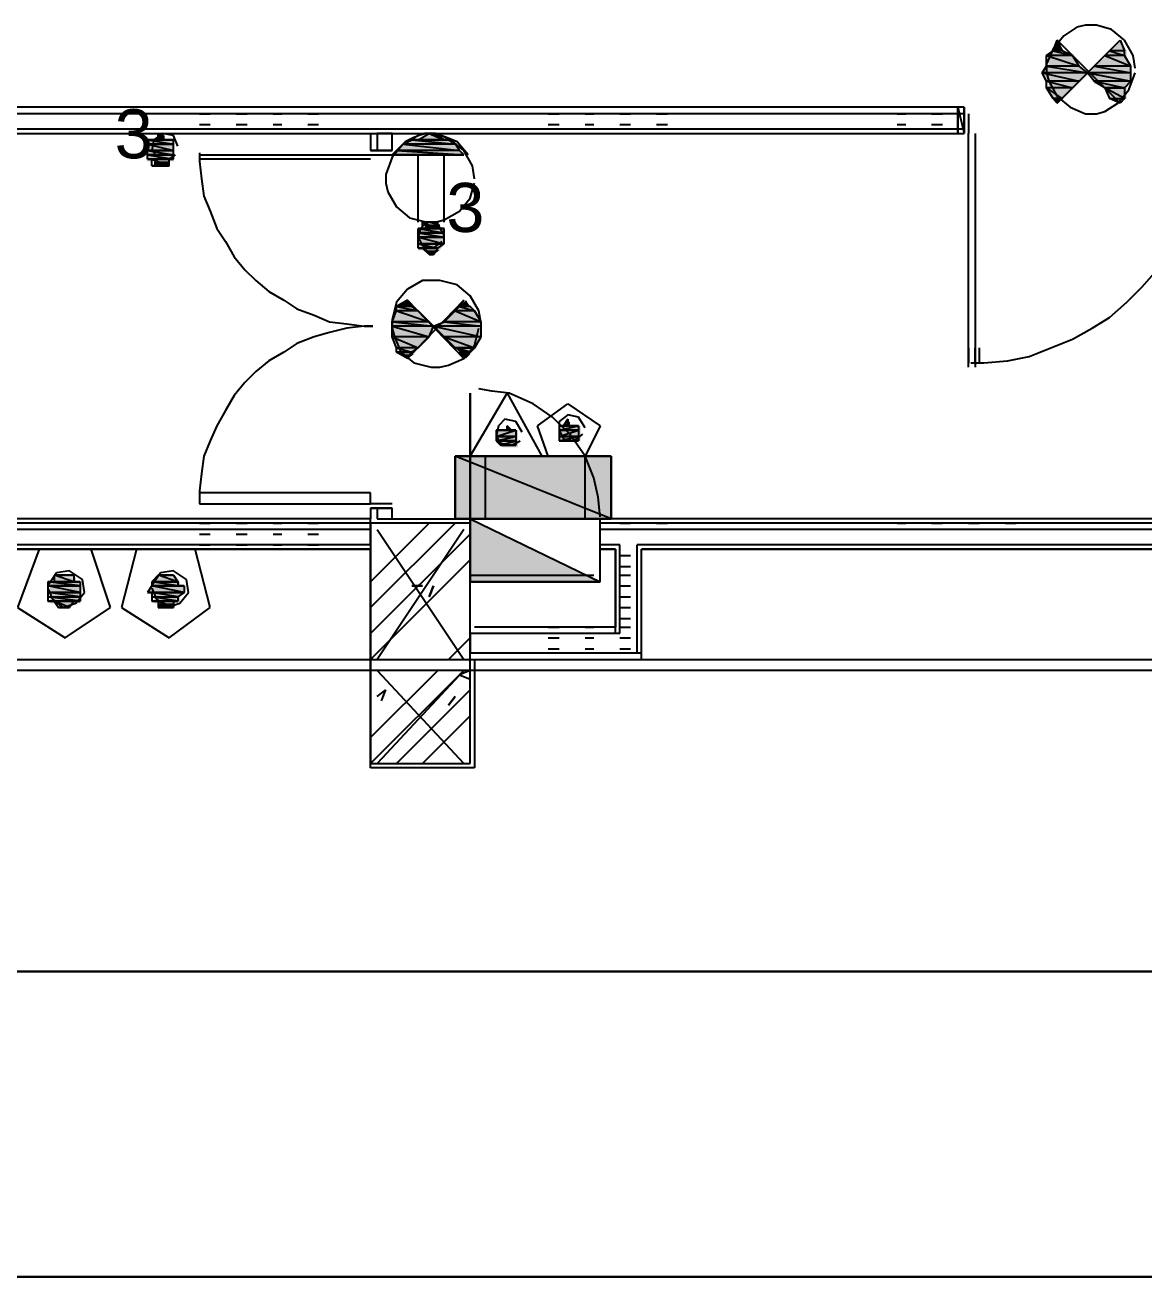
# Model space of a CAD drawing. Header units: millimetres. Extents: x 5 to 415, y 48 to 251.
# Drawn here: x 298.97 to 308.08, y 97.3 to 107.49 of the extents above; entities that cross this region are included whole.
import ezdxf

# ---------------------------------------------------------------- set-up
doc = ezdxf.new("R2010")
doc.units = ezdxf.units.MM
for name, color, linetype in [('H', 7, 'Continuous'), ('P', 7, 'Continuous'), ('T', 7, 'Continuous')]:
    doc.layers.add(name, color=color, linetype=linetype)

msp = doc.modelspace()

# ---------------------------------------------------------------- hatches: boundary and pattern name
at = {"layer": 'H', "linetype": 'Continuous'}
for points in [[(307.34, 107.28), (307.375, 107.368), (307.428, 107.28), (307.34, 107.28)], [(307.799, 107.28), (307.887, 107.368), (307.94, 107.28), (307.799, 107.28)], [(307.305, 107.227), (307.34, 107.28), (307.428, 107.28), (307.516, 107.227), (307.305, 107.227)], [(307.763, 107.227), (307.799, 107.28), (307.94, 107.28), (307.94, 107.227), (307.763, 107.227)], [(307.252, 107.103), (307.305, 107.156), (307.552, 107.156), (307.64, 107.103), (307.252, 107.103)], [(307.305, 107.156), (307.305, 107.227), (307.516, 107.227), (307.552, 107.156), (307.305, 107.156)], [(307.64, 107.103), (307.675, 107.156), (307.975, 107.156), (307.975, 107.103), (307.64, 107.103)], [(307.675, 107.156), (307.763, 107.227), (307.94, 107.227), (307.975, 107.156), (307.675, 107.156)], [(307.305, 107.015), (307.252, 107.103), (307.64, 107.103), (307.552, 107.015), (307.305, 107.015)], [(307.675, 107.015), (307.64, 107.103), (307.975, 107.103), (307.975, 107.015), (307.675, 107.015)], [(307.305, 106.98), (307.305, 107.015), (307.552, 107.015), (307.516, 106.98), (307.305, 106.98)], [(307.34, 106.892), (307.305, 106.98), (307.516, 106.98), (307.428, 106.892), (307.34, 106.892)], [(307.763, 106.98), (307.675, 107.015), (307.975, 107.015), (307.94, 106.98), (307.763, 106.98)], [(307.887, 106.856), (307.799, 106.892), (307.763, 106.98), (307.94, 106.892), (307.887, 106.856)], [(307.94, 106.892), (307.763, 106.98), (307.94, 106.98), (307.94, 106.892)], [(307.375, 106.856), (307.34, 106.892), (307.428, 106.892), (307.375, 106.856)], [(299.967, 106.504), (299.967, 106.557), (300.179, 106.557), (300.179, 106.504), (299.967, 106.504)], [(300.055, 106.557), (300.055, 106.592), (300.108, 106.592), (300.108, 106.557), (300.055, 106.557)], [(302.048, 106.504), (302.137, 106.557), (302.436, 106.557), (302.472, 106.504), (302.048, 106.504)], [(302.172, 106.557), (302.26, 106.592), (302.295, 106.592), (302.383, 106.557), (302.172, 106.557)], [(299.967, 106.468), (299.967, 106.504), (300.179, 106.504), (300.179, 106.468), (299.967, 106.468)], [(299.967, 106.433), (299.967, 106.468), (300.179, 106.468), (300.179, 106.433), (299.967, 106.433)], [(301.96, 106.433), (302.013, 106.468), (302.507, 106.468), (302.56, 106.433), (301.96, 106.433)], [(302.013, 106.468), (302.048, 106.504), (302.472, 106.504), (302.507, 106.468), (302.013, 106.468)], [(299.967, 106.38), (299.967, 106.433), (300.179, 106.433), (300.179, 106.38), (299.967, 106.38)], [(300.02, 106.345), (300.02, 106.38), (300.143, 106.38), (300.143, 106.345), (300.02, 106.345)], [(302.172, 105.798), (302.172, 105.833), (302.383, 105.833), (302.383, 105.798), (302.172, 105.798)], [(302.225, 105.833), (302.225, 105.869), (302.348, 105.869), (302.348, 105.833), (302.225, 105.833)], [(302.172, 105.745), (302.172, 105.798), (302.383, 105.798), (302.383, 105.745), (302.172, 105.745)], [(302.172, 105.71), (302.172, 105.745), (302.383, 105.745), (302.383, 105.71), (302.172, 105.71)], [(302.172, 105.657), (302.172, 105.71), (302.383, 105.71), (302.348, 105.657), (302.172, 105.657)], [(302.26, 105.622), (302.225, 105.657), (302.348, 105.657), (302.295, 105.622), (302.26, 105.622)], [(302.013, 105.198), (302.084, 105.251), (302.137, 105.198), (302.013, 105.198)], [(302.507, 105.198), (302.56, 105.251), (302.595, 105.198), (302.507, 105.198)], [(301.96, 105.075), (302.013, 105.163), (302.172, 105.163), (302.26, 105.075), (301.96, 105.075)], [(302.013, 105.163), (302.013, 105.198), (302.137, 105.198), (302.172, 105.163), (302.013, 105.163)], [(302.383, 105.075), (302.472, 105.163), (302.648, 105.163), (302.683, 105.075), (302.383, 105.075)], [(302.472, 105.163), (302.507, 105.198), (302.595, 105.198), (302.648, 105.163), (302.472, 105.163)], [(301.96, 105.04), (301.96, 105.075), (302.26, 105.075), (302.295, 105.04), (301.96, 105.04)], [(301.96, 104.951), (301.96, 105.04), (302.295, 105.04), (302.26, 104.951), (301.96, 104.951)], [(302.295, 105.04), (302.383, 105.075), (302.683, 105.075), (302.683, 105.04), (302.295, 105.04)], [(302.383, 104.951), (302.295, 105.04), (302.683, 105.04), (302.683, 104.951), (302.383, 104.951)], [(302.013, 104.863), (301.96, 104.951), (302.26, 104.951), (302.172, 104.863), (302.013, 104.863)], [(302.472, 104.863), (302.383, 104.951), (302.683, 104.951), (302.648, 104.863), (302.472, 104.863)], [(302.013, 104.81), (302.013, 104.863), (302.172, 104.863), (302.137, 104.81), (302.013, 104.81)], [(302.084, 104.775), (302.013, 104.81), (302.137, 104.81), (302.084, 104.775)], [(302.56, 104.775), (302.472, 104.863), (302.595, 104.81), (302.56, 104.775)], [(302.595, 104.81), (302.472, 104.863), (302.648, 104.863), (302.595, 104.81)], [(302.807, 104.14), (302.807, 104.193), (302.983, 104.193), (302.983, 104.14), (302.807, 104.14)], [(302.895, 104.193), (302.895, 104.228), (302.93, 104.193), (302.895, 104.193)], [(303.318, 104.193), (303.318, 104.228), (303.495, 104.228), (303.495, 104.193), (303.318, 104.193)], [(303.318, 104.14), (303.318, 104.193), (303.495, 104.193), (303.495, 104.14), (303.318, 104.14)], [(303.354, 104.228), (303.407, 104.263), (303.407, 104.228), (303.354, 104.228)], [(302.807, 104.105), (302.807, 104.14), (302.983, 104.14), (302.983, 104.105), (302.807, 104.105)], [(302.86, 104.052), (302.807, 104.105), (302.983, 104.105), (302.983, 104.052), (302.86, 104.052)], [(303.318, 104.105), (303.318, 104.14), (303.495, 104.14), (303.495, 104.105), (303.318, 104.105)], [(302.472, 103.47), (302.472, 103.981), (303.742, 103.981), (303.742, 103.47), (302.472, 103.47)], [(302.595, 102.958), (302.595, 103.47), (303.653, 102.958), (302.595, 102.958)], [(302.595, 102.958), (302.595, 103.47), (303.653, 102.958), (302.595, 102.958)], [(299.208, 102.958), (299.208, 102.993), (299.385, 102.993), (299.385, 102.958), (299.208, 102.958)], [(300.02, 102.958), (300.055, 102.993), (300.179, 102.993), (300.232, 102.958), (300.02, 102.958)], [(299.173, 102.923), (299.173, 102.958), (299.42, 102.958), (299.42, 102.923), (299.173, 102.923)], [(299.173, 102.87), (299.173, 102.923), (299.42, 102.923), (299.42, 102.87), (299.173, 102.87)], [(299.173, 102.835), (299.173, 102.87), (299.42, 102.87), (299.42, 102.835), (299.173, 102.835)], [(299.967, 102.87), (300.02, 102.923), (300.267, 102.923), (300.267, 102.87), (299.967, 102.87)], [(300.02, 102.923), (300.02, 102.958), (300.232, 102.958), (300.232, 102.923), (300.02, 102.923)], [(300.02, 102.835), (300.02, 102.87), (300.267, 102.87), (300.232, 102.835), (300.02, 102.835)], [(299.173, 102.782), (299.173, 102.835), (299.42, 102.835), (299.42, 102.782), (299.173, 102.782)], [(299.261, 102.747), (299.208, 102.782), (299.385, 102.782), (299.332, 102.747), (299.261, 102.747)], [(300.02, 102.782), (300.02, 102.835), (300.232, 102.835), (300.232, 102.782), (300.02, 102.782)], [(300.055, 102.747), (300.055, 102.782), (300.179, 102.782), (300.179, 102.747), (300.055, 102.747)]]:
    msp.add_hatch(color=256, dxfattribs=at).paths.add_polyline_path(points)

# ---------------------------------------------------------------- linework, layer by layer
at = {"layer": 'P'}
for points in [[(307.534, 107.474), (307.428, 107.403)], [(307.605, 107.491), (307.534, 107.474)], [(307.693, 107.491), (307.605, 107.491)], [(307.816, 107.456), (307.693, 107.491)], [(307.922, 107.368), (307.816, 107.456)], [(307.428, 107.403), (307.34, 107.297)], [(307.34, 107.28), (307.375, 107.368)], [(307.887, 106.856), (307.375, 107.368)], [(307.375, 106.856), (307.887, 107.368)], [(307.375, 107.368), (307.411, 107.28)], [(307.799, 107.28), (307.887, 107.368)], [(307.887, 107.368), (307.922, 107.28)], [(307.993, 107.244), (307.922, 107.368)], [(307.34, 107.297), (307.287, 107.174)], [(307.287, 107.244), (307.34, 107.28)], [(307.411, 107.28), (307.34, 107.28)], [(307.411, 107.28), (307.34, 107.28)], [(307.34, 107.28), (307.499, 107.244)], [(307.34, 107.28), (307.499, 107.244)], [(307.499, 107.244), (307.411, 107.28)], [(307.763, 107.244), (307.799, 107.28)], [(307.922, 107.28), (307.799, 107.28)], [(307.922, 107.28), (307.799, 107.28)], [(307.799, 107.28), (307.922, 107.244)], [(307.799, 107.28), (307.922, 107.244)], [(307.922, 107.244), (307.922, 107.28)], [(307.252, 107.103), (307.287, 107.156)], [(307.499, 107.244), (307.287, 107.244)], [(307.499, 107.244), (307.287, 107.244)], [(307.287, 107.244), (307.552, 107.156)], [(307.287, 107.244), (307.552, 107.156)], [(307.287, 107.156), (307.287, 107.244)], [(307.287, 107.174), (307.287, 107.103)], [(307.552, 107.156), (307.287, 107.156)], [(307.552, 107.156), (307.287, 107.156)], [(307.287, 107.156), (307.622, 107.103)], [(307.287, 107.156), (307.622, 107.103)], [(307.552, 107.156), (307.499, 107.244)], [(307.622, 107.103), (307.552, 107.156)], [(307.622, 107.103), (307.675, 107.156)], [(307.675, 107.156), (307.763, 107.244)], [(307.975, 107.156), (307.675, 107.156)], [(307.975, 107.156), (307.675, 107.156)], [(307.675, 107.156), (307.975, 107.103)], [(307.675, 107.156), (307.975, 107.103)], [(307.922, 107.244), (307.763, 107.244)], [(307.922, 107.244), (307.763, 107.244)], [(307.763, 107.244), (307.975, 107.156)], [(307.763, 107.244), (307.975, 107.156)], [(307.975, 107.156), (307.922, 107.244)], [(307.975, 107.103), (307.975, 107.156)], [(308.01, 107.139), (307.993, 107.244)], [(307.622, 107.103), (307.252, 107.103)], [(307.622, 107.103), (307.252, 107.103)], [(307.252, 107.103), (307.552, 107.033)], [(307.252, 107.103), (307.552, 107.033)], [(307.287, 107.033), (307.252, 107.103)], [(307.287, 107.103), (307.305, 107.033)], [(307.552, 107.033), (307.622, 107.103)], [(307.975, 107.103), (307.622, 107.103)], [(307.975, 107.103), (307.622, 107.103)], [(307.622, 107.103), (307.975, 107.033)], [(307.622, 107.103), (307.975, 107.033)], [(307.675, 107.033), (307.622, 107.103)], [(307.957, 106.962), (308.01, 107.103)], [(307.975, 107.033), (307.975, 107.103)], [(307.552, 107.033), (307.287, 107.033)], [(307.552, 107.033), (307.287, 107.033)], [(307.287, 107.033), (307.499, 106.98)], [(307.287, 107.033), (307.499, 106.98)], [(307.287, 106.98), (307.287, 107.033)], [(307.499, 106.98), (307.287, 106.98)], [(307.499, 106.98), (307.287, 106.98)], [(307.287, 106.98), (307.411, 106.892)], [(307.287, 106.98), (307.411, 106.892)], [(307.34, 106.892), (307.287, 106.98)], [(307.305, 107.033), (307.375, 106.909)], [(307.411, 106.892), (307.499, 106.98)], [(307.499, 106.98), (307.552, 107.033)], [(307.975, 107.033), (307.675, 107.033)], [(307.975, 107.033), (307.675, 107.033)], [(307.675, 107.033), (307.922, 106.98)], [(307.675, 107.033), (307.922, 106.98)], [(307.763, 106.98), (307.675, 107.033)], [(307.922, 106.98), (307.763, 106.98)], [(307.763, 106.98), (307.799, 106.892)], [(307.922, 106.892), (307.763, 106.98)], [(307.763, 106.98), (307.922, 106.98)], [(307.922, 106.892), (307.763, 106.98)], [(307.869, 106.856), (307.957, 106.962)], [(307.922, 106.98), (307.975, 107.033)], [(307.922, 106.98), (307.922, 106.892)], [(307.34, 106.892), (307.411, 106.892)], [(307.375, 106.856), (307.34, 106.892)], [(307.411, 106.892), (307.34, 106.892)], [(307.375, 106.909), (307.481, 106.821)], [(307.411, 106.892), (307.375, 106.856)], [(307.763, 106.786), (307.869, 106.856)], [(307.799, 106.892), (307.922, 106.892)], [(307.799, 106.892), (307.922, 106.892)], [(307.887, 106.856), (307.799, 106.892)], [(307.922, 106.892), (307.887, 106.856)], [(306.617, 106.768), (288.837, 106.768)], [(306.617, 106.821), (288.872, 106.821)], [(306.617, 106.821), (288.872, 106.821)], [(300.39, 106.768), (300.478, 106.768)], [(300.69, 106.768), (300.778, 106.768)], [(300.99, 106.768), (301.061, 106.768)], [(301.272, 106.768), (301.36, 106.768)], [(303.23, 106.768), (303.318, 106.768)], [(303.53, 106.768), (303.601, 106.768)], [(303.812, 106.768), (303.9, 106.768)], [(304.112, 106.768), (304.2, 106.768)], [(306.07, 106.768), (306.141, 106.768)], [(306.352, 106.768), (306.44, 106.768)], [(306.564, 106.609), (306.564, 106.821)], [(306.564, 106.821), (306.617, 106.609)], [(306.564, 106.821), (306.564, 106.609)], [(306.564, 106.609), (306.564, 106.821)], [(306.617, 106.821), (306.617, 106.609)], [(306.617, 106.609), (306.617, 106.821)], [(306.617, 106.609), (306.617, 106.821)], [(306.617, 106.821), (306.617, 106.609)], [(306.617, 106.609), (306.617, 106.768)], [(306.652, 106.768), (306.652, 106.609)], [(307.481, 106.821), (307.605, 106.768)], [(307.605, 106.768), (307.693, 106.768)], [(307.693, 106.768), (307.763, 106.786)], [(288.66, 106.645), (306.617, 106.645)], [(300.39, 106.68), (300.478, 106.68)], [(300.69, 106.68), (300.778, 106.68)], [(300.99, 106.68), (301.061, 106.68)], [(301.272, 106.68), (301.36, 106.68)], [(303.23, 106.68), (303.318, 106.68)], [(303.53, 106.68), (303.601, 106.68)], [(303.812, 106.68), (303.9, 106.68)], [(304.112, 106.68), (304.2, 106.68)], [(306.07, 106.68), (306.141, 106.68)], [(306.352, 106.68), (306.44, 106.68)], [(265.765, 106.609), (306.617, 106.609)], [(288.66, 106.609), (306.617, 106.609)], [(300.179, 106.557), (299.967, 106.557)], [(299.967, 106.557), (300.002, 106.557)], [(300.179, 106.557), (299.967, 106.557)], [(299.967, 106.557), (300.179, 106.521)], [(299.967, 106.557), (300.179, 106.521)], [(299.967, 106.521), (299.967, 106.557)], [(300.02, 106.557), (300.002, 106.468)], [(300.143, 106.557), (300.002, 106.557)], [(300.002, 106.557), (300.055, 106.557)], [(300.143, 106.557), (300.002, 106.557)], [(300.002, 106.557), (300.143, 106.557)], [(300.002, 106.557), (300.143, 106.557)], [(300.143, 106.557), (300.002, 106.557)], [(300.143, 106.557), (300.002, 106.557)], [(300.002, 106.557), (300.179, 106.557)], [(300.002, 106.557), (300.179, 106.557)], [(300.09, 106.609), (300.02, 106.557)], [(300.055, 106.609), (300.055, 106.557)], [(300.055, 106.557), (300.055, 106.609)], [(300.055, 106.557), (300.143, 106.557)], [(300.179, 106.592), (300.09, 106.609)], [(300.09, 106.609), (300.09, 106.557)], [(300.09, 106.557), (300.09, 106.609)], [(300.09, 106.557), (300.143, 106.557)], [(300.143, 106.557), (300.09, 106.557)], [(300.143, 106.557), (300.143, 106.557)], [(300.143, 106.557), (300.143, 106.557)], [(300.179, 106.557), (300.143, 106.557)], [(300.214, 106.504), (300.179, 106.592)], [(300.179, 106.521), (300.179, 106.557)], [(300.39, 106.609), (300.478, 106.609)], [(300.69, 106.609), (300.778, 106.609)], [(300.99, 106.609), (301.061, 106.609)], [(301.272, 106.609), (301.36, 106.609)], [(301.784, 106.609), (301.784, 106.468)], [(301.96, 106.609), (301.837, 106.609)], [(301.837, 106.609), (301.837, 106.468)], [(301.96, 106.468), (301.96, 106.609)], [(301.96, 106.468), (301.96, 106.609)], [(302.066, 106.539), (301.995, 106.468)], [(302.172, 106.592), (302.048, 106.521)], [(302.172, 106.592), (302.048, 106.521)], [(302.048, 106.521), (302.119, 106.557)], [(302.137, 106.574), (302.066, 106.539)], [(302.419, 106.557), (302.119, 106.557)], [(302.119, 106.557), (302.172, 106.557)], [(302.419, 106.557), (302.119, 106.557)], [(302.119, 106.557), (302.472, 106.521)], [(302.119, 106.557), (302.472, 106.521)], [(302.225, 106.609), (302.137, 106.574)], [(302.242, 106.609), (302.172, 106.592)], [(302.242, 106.609), (302.172, 106.592)], [(302.172, 106.557), (302.26, 106.609)], [(302.383, 106.557), (302.172, 106.557)], [(302.383, 106.557), (302.172, 106.557)], [(302.172, 106.557), (302.419, 106.557)], [(302.172, 106.557), (302.419, 106.557)], [(302.313, 106.609), (302.225, 106.609)], [(302.313, 106.609), (302.242, 106.609)], [(302.313, 106.609), (302.242, 106.609)], [(302.26, 106.609), (302.383, 106.557)], [(302.295, 106.609), (302.383, 106.557)], [(302.383, 106.557), (302.295, 106.609)], [(302.436, 106.557), (302.313, 106.609)], [(302.436, 106.557), (302.313, 106.609)], [(302.401, 106.574), (302.313, 106.609)], [(302.419, 106.557), (302.383, 106.557)], [(302.489, 106.539), (302.401, 106.574)], [(302.472, 106.521), (302.419, 106.557)], [(302.542, 106.468), (302.436, 106.557)], [(302.542, 106.468), (302.436, 106.557)], [(302.578, 106.433), (302.489, 106.539)], [(303.23, 106.609), (303.318, 106.609)], [(303.53, 106.609), (303.601, 106.609)], [(303.812, 106.609), (303.9, 106.609)], [(304.112, 106.609), (304.2, 106.609)], [(306.07, 106.609), (306.141, 106.609)], [(306.352, 106.609), (306.44, 106.609)], [(306.652, 104.704), (306.652, 106.609)], [(306.652, 104.704), (306.652, 106.609)], [(306.705, 106.609), (306.705, 104.704)], [(306.705, 106.609), (306.705, 104.704)], [(300.179, 106.521), (299.967, 106.521)], [(300.179, 106.521), (299.967, 106.521)], [(299.967, 106.521), (300.179, 106.521)], [(299.967, 106.521), (300.179, 106.521)], [(300.179, 106.521), (299.967, 106.521)], [(300.179, 106.521), (299.967, 106.521)], [(299.967, 106.521), (300.179, 106.468)], [(299.967, 106.521), (300.179, 106.468)], [(299.967, 106.468), (299.967, 106.521)], [(300.179, 106.468), (299.967, 106.468)], [(300.179, 106.468), (299.967, 106.468)], [(299.967, 106.468), (300.179, 106.468)], [(299.967, 106.468), (300.179, 106.468)], [(300.179, 106.468), (299.967, 106.468)], [(300.179, 106.468), (299.967, 106.468)], [(299.967, 106.468), (300.179, 106.433)], [(299.967, 106.468), (300.179, 106.433)], [(299.967, 106.433), (299.967, 106.468)], [(300.002, 106.468), (300.055, 106.415)], [(300.179, 106.521), (300.179, 106.521)], [(300.179, 106.521), (300.179, 106.521)], [(300.179, 106.468), (300.179, 106.521)], [(300.179, 106.468), (300.179, 106.468)], [(300.179, 106.468), (300.179, 106.468)], [(300.179, 106.433), (300.179, 106.468)], [(300.39, 106.451), (300.39, 106.38)], [(301.96, 106.468), (301.784, 106.468)], [(301.784, 106.468), (301.96, 106.468)], [(301.907, 106.468), (301.837, 106.468)], [(301.837, 106.468), (301.907, 106.468)], [(301.907, 106.468), (301.837, 106.468)], [(301.907, 106.468), (301.837, 106.468)], [(301.907, 106.468), (301.837, 106.468)], [(302.048, 106.521), (301.96, 106.415)], [(302.048, 106.521), (301.96, 106.415)], [(301.96, 106.433), (301.995, 106.468)], [(301.995, 106.468), (302.048, 106.521)], [(302.507, 106.468), (301.995, 106.468)], [(302.507, 106.468), (301.995, 106.468)], [(301.995, 106.468), (302.542, 106.433)], [(301.995, 106.468), (302.542, 106.433)], [(302.472, 106.521), (302.048, 106.521)], [(302.472, 106.521), (302.048, 106.521)], [(302.048, 106.521), (302.507, 106.468)], [(302.048, 106.521), (302.507, 106.468)], [(302.507, 106.468), (302.472, 106.521)], [(302.542, 106.433), (302.507, 106.468)], [(302.613, 106.345), (302.542, 106.468)], [(302.613, 106.345), (302.542, 106.468)], [(300.179, 106.433), (299.967, 106.433)], [(300.179, 106.433), (299.967, 106.433)], [(299.967, 106.433), (300.179, 106.433)], [(299.967, 106.433), (300.179, 106.433)], [(300.179, 106.433), (299.967, 106.433)], [(300.179, 106.433), (299.967, 106.433)], [(299.967, 106.433), (300.179, 106.398)], [(299.967, 106.433), (300.179, 106.398)], [(299.967, 106.398), (299.967, 106.433)], [(300.179, 106.398), (299.967, 106.398)], [(300.179, 106.398), (299.967, 106.398)], [(299.967, 106.398), (300.179, 106.398)], [(299.967, 106.398), (300.179, 106.398)], [(300.179, 106.398), (299.967, 106.398)], [(300.179, 106.398), (299.967, 106.398)], [(299.967, 106.398), (300.143, 106.398)], [(299.967, 106.398), (300.143, 106.398)], [(300.002, 106.398), (299.967, 106.398)], [(300.143, 106.398), (300.002, 106.398)], [(300.143, 106.398), (300.002, 106.398)], [(300.002, 106.398), (300.143, 106.345)], [(300.002, 106.398), (300.143, 106.345)], [(300.002, 106.345), (300.002, 106.398)], [(300.143, 106.345), (300.002, 106.345)], [(300.143, 106.345), (300.002, 106.345)], [(300.002, 106.345), (300.09, 106.345)], [(300.002, 106.345), (300.09, 106.345)], [(300.055, 106.345), (300.002, 106.345)], [(300.055, 106.415), (300.143, 106.398)], [(300.09, 106.345), (300.055, 106.345)], [(300.055, 106.345), (300.09, 106.345)], [(300.09, 106.345), (300.055, 106.345)], [(300.09, 106.345), (300.143, 106.345)], [(300.09, 106.345), (300.09, 106.345)], [(300.09, 106.345), (300.09, 106.345)], [(300.143, 106.398), (300.196, 106.433)], [(300.143, 106.398), (300.179, 106.398)], [(300.143, 106.345), (300.143, 106.398)], [(300.179, 106.433), (300.179, 106.433)], [(300.179, 106.433), (300.179, 106.433)], [(300.179, 106.398), (300.179, 106.433)], [(300.179, 106.398), (300.179, 106.398)], [(300.179, 106.398), (300.179, 106.398)], [(300.39, 106.433), (301.784, 106.433)], [(301.784, 106.398), (300.39, 106.398)], [(300.39, 106.38), (300.408, 106.239)], [(301.784, 106.433), (301.96, 106.433)], [(301.96, 106.415), (301.907, 106.274)], [(301.96, 106.415), (301.907, 106.274)], [(302.542, 106.433), (301.96, 106.433)], [(301.96, 106.433), (302.542, 106.433)], [(302.172, 105.886), (302.172, 106.433)], [(302.383, 105.886), (302.383, 106.433)], [(302.63, 106.239), (302.613, 106.345)], [(302.63, 106.239), (302.613, 106.345)], [(300.408, 106.239), (300.426, 106.098)], [(301.907, 106.274), (301.907, 106.204)], [(301.907, 106.274), (301.907, 106.204)], [(301.907, 106.204), (301.925, 106.133)], [(301.907, 106.204), (301.925, 106.133)], [(301.925, 106.133), (301.995, 106.01)], [(301.925, 106.133), (301.995, 106.01)], [(302.595, 106.08), (302.63, 106.204)], [(302.595, 106.08), (302.63, 106.204)], [(300.426, 106.098), (300.478, 105.974)], [(302.507, 105.974), (302.595, 106.08)], [(302.507, 105.974), (302.595, 106.08)], [(300.478, 105.974), (300.531, 105.833)], [(301.995, 106.01), (302.101, 105.922)], [(301.995, 106.01), (302.101, 105.922)], [(302.383, 105.904), (302.507, 105.974)], [(302.383, 105.904), (302.507, 105.974)], [(300.531, 105.833), (300.602, 105.728)], [(302.101, 105.922), (302.242, 105.886)], [(302.101, 105.922), (302.242, 105.886)], [(302.189, 105.833), (302.172, 105.763)], [(302.207, 105.833), (302.172, 105.833)], [(302.172, 105.833), (302.331, 105.833)], [(302.383, 105.833), (302.172, 105.833)], [(302.172, 105.833), (302.383, 105.833)], [(302.383, 105.833), (302.172, 105.833)], [(302.172, 105.833), (302.331, 105.833)], [(302.383, 105.833), (302.172, 105.833)], [(302.172, 105.833), (302.383, 105.798)], [(302.172, 105.833), (302.383, 105.798)], [(302.172, 105.798), (302.172, 105.833)], [(302.242, 105.886), (302.189, 105.833)], [(302.331, 105.886), (302.207, 105.886)], [(302.207, 105.886), (302.26, 105.886)], [(302.331, 105.886), (302.207, 105.886)], [(302.207, 105.886), (302.331, 105.833)], [(302.207, 105.886), (302.331, 105.833)], [(302.207, 105.833), (302.207, 105.886)], [(302.331, 105.833), (302.207, 105.833)], [(302.331, 105.833), (302.207, 105.833)], [(302.207, 105.833), (302.331, 105.833)], [(302.331, 105.833), (302.207, 105.833)], [(302.242, 105.886), (302.313, 105.886)], [(302.242, 105.886), (302.313, 105.886)], [(302.331, 105.869), (302.242, 105.886)], [(302.26, 105.886), (302.295, 105.886)], [(302.295, 105.886), (302.26, 105.886)], [(302.295, 105.886), (302.26, 105.886)], [(302.26, 105.886), (302.295, 105.886)], [(302.26, 105.886), (302.331, 105.886)], [(302.295, 105.886), (302.331, 105.886)], [(302.331, 105.886), (302.295, 105.886)], [(302.313, 105.886), (302.383, 105.904)], [(302.313, 105.886), (302.383, 105.904)], [(302.331, 105.833), (302.331, 105.886)], [(302.383, 105.78), (302.331, 105.869)], [(302.331, 105.833), (302.331, 105.833)], [(302.331, 105.833), (302.383, 105.833)], [(302.383, 105.798), (302.383, 105.833)], [(300.602, 105.728), (300.673, 105.604)], [(302.383, 105.798), (302.172, 105.798)], [(302.383, 105.798), (302.172, 105.798)], [(302.172, 105.798), (302.383, 105.798)], [(302.172, 105.798), (302.383, 105.798)], [(302.383, 105.798), (302.172, 105.798)], [(302.383, 105.798), (302.172, 105.798)], [(302.172, 105.798), (302.383, 105.763)], [(302.172, 105.798), (302.383, 105.763)], [(302.172, 105.763), (302.172, 105.798)], [(302.172, 105.763), (302.207, 105.692)], [(302.383, 105.763), (302.172, 105.763)], [(302.383, 105.763), (302.172, 105.763)], [(302.172, 105.763), (302.383, 105.763)], [(302.172, 105.763), (302.383, 105.763)], [(302.383, 105.763), (302.172, 105.763)], [(302.383, 105.763), (302.172, 105.763)], [(302.172, 105.763), (302.383, 105.71)], [(302.172, 105.763), (302.383, 105.71)], [(302.172, 105.71), (302.172, 105.763)], [(302.295, 105.675), (302.366, 105.728)], [(302.383, 105.798), (302.383, 105.798)], [(302.383, 105.798), (302.383, 105.798)], [(302.383, 105.763), (302.383, 105.798)], [(302.383, 105.763), (302.383, 105.763)], [(302.383, 105.763), (302.383, 105.763)], [(302.383, 105.71), (302.383, 105.763)], [(302.383, 105.71), (302.172, 105.71)], [(302.383, 105.71), (302.172, 105.71)], [(302.172, 105.71), (302.383, 105.71)], [(302.172, 105.71), (302.383, 105.71)], [(302.383, 105.71), (302.172, 105.71)], [(302.383, 105.71), (302.172, 105.71)], [(302.172, 105.71), (302.331, 105.675)], [(302.172, 105.71), (302.331, 105.675)], [(302.172, 105.675), (302.172, 105.71)], [(302.331, 105.675), (302.172, 105.675)], [(302.331, 105.675), (302.172, 105.675)], [(302.172, 105.675), (302.207, 105.675)], [(302.172, 105.675), (302.331, 105.675)], [(302.331, 105.675), (302.172, 105.675)], [(302.207, 105.692), (302.295, 105.675)], [(302.207, 105.675), (302.331, 105.675)], [(302.331, 105.675), (302.207, 105.675)], [(302.207, 105.675), (302.331, 105.675)], [(302.331, 105.675), (302.207, 105.675)], [(302.207, 105.675), (302.331, 105.675)], [(302.331, 105.675), (302.207, 105.675)], [(302.207, 105.675), (302.295, 105.622)], [(302.207, 105.675), (302.295, 105.622)], [(302.26, 105.622), (302.207, 105.675)], [(302.295, 105.622), (302.26, 105.622)], [(302.26, 105.622), (302.295, 105.622)], [(302.295, 105.622), (302.26, 105.622)], [(302.295, 105.622), (302.331, 105.675)], [(302.295, 105.622), (302.295, 105.622)], [(302.295, 105.622), (302.295, 105.622)], [(302.331, 105.675), (302.383, 105.71)], [(302.331, 105.675), (302.331, 105.675)], [(302.331, 105.675), (302.331, 105.675)], [(302.383, 105.71), (302.383, 105.71)], [(302.383, 105.71), (302.383, 105.71)], [(300.673, 105.604), (300.761, 105.498)], [(300.761, 105.498), (300.849, 105.41)], [(308.063, 105.357), (308.187, 105.498)], [(300.849, 105.41), (300.955, 105.322)], [(300.955, 105.322), (301.078, 105.251)], [(302.084, 105.339), (301.995, 105.234)], [(302.207, 105.41), (302.084, 105.339)], [(302.278, 105.41), (302.207, 105.41)], [(302.348, 105.41), (302.278, 105.41)], [(302.489, 105.375), (302.348, 105.41)], [(302.595, 105.287), (302.489, 105.375)], [(307.94, 105.234), (308.063, 105.357)], [(301.078, 105.251), (301.184, 105.181)], [(301.995, 105.234), (301.96, 105.093)], [(302.084, 105.251), (301.995, 105.198)], [(301.995, 105.198), (302.084, 105.251)], [(302.542, 104.775), (302.084, 105.251)], [(302.084, 104.775), (302.542, 105.251)], [(302.542, 105.251), (302.507, 105.198)], [(302.507, 105.198), (302.542, 105.251)], [(302.666, 105.163), (302.595, 105.287)], [(307.799, 105.11), (307.94, 105.234)], [(301.184, 105.181), (301.325, 105.128)], [(301.325, 105.128), (301.449, 105.075)], [(301.96, 105.075), (301.995, 105.163)], [(302.119, 105.198), (301.995, 105.198)], [(301.995, 105.198), (302.172, 105.163)], [(301.995, 105.198), (302.172, 105.163)], [(301.995, 105.163), (301.995, 105.198)], [(302.172, 105.163), (301.995, 105.163)], [(302.172, 105.163), (301.995, 105.163)], [(301.995, 105.163), (302.26, 105.075)], [(301.995, 105.163), (302.26, 105.075)], [(302.172, 105.163), (302.119, 105.198)], [(302.26, 105.075), (302.172, 105.163)], [(302.383, 105.075), (302.472, 105.163)], [(302.472, 105.163), (302.507, 105.198)], [(302.63, 105.163), (302.472, 105.163)], [(302.63, 105.163), (302.472, 105.163)], [(302.472, 105.163), (302.683, 105.075)], [(302.472, 105.163), (302.683, 105.075)], [(302.595, 105.198), (302.507, 105.198)], [(302.507, 105.198), (302.63, 105.163)], [(302.507, 105.198), (302.63, 105.163)], [(302.63, 105.163), (302.595, 105.198)], [(302.683, 105.075), (302.63, 105.163)], [(302.683, 105.057), (302.666, 105.163)], [(301.449, 105.075), (301.59, 105.057)], [(301.59, 105.022), (301.449, 104.987)], [(301.59, 105.057), (301.731, 105.04)], [(301.731, 105.04), (301.59, 105.022)], [(301.731, 105.04), (301.801, 105.04)], [(301.801, 105.04), (301.731, 105.04)], [(301.96, 105.093), (301.96, 105.022)], [(302.26, 105.075), (301.96, 105.075)], [(302.26, 105.075), (301.96, 105.075)], [(301.96, 105.075), (302.295, 105.04)], [(301.96, 105.075), (302.295, 105.04)], [(301.96, 105.04), (301.96, 105.075)], [(302.295, 105.04), (301.96, 105.04)], [(302.295, 105.04), (301.96, 105.04)], [(301.96, 105.04), (302.26, 104.951)], [(301.96, 105.04), (302.26, 104.951)], [(301.96, 104.951), (301.96, 105.04)], [(301.96, 105.022), (301.978, 104.951)], [(302.295, 105.04), (302.26, 105.075)], [(302.26, 104.951), (302.295, 105.04)], [(302.295, 105.04), (302.383, 105.075)], [(302.683, 105.04), (302.295, 105.04)], [(302.683, 105.04), (302.295, 105.04)], [(302.295, 105.04), (302.683, 104.951)], [(302.295, 105.04), (302.683, 104.951)], [(302.383, 104.951), (302.295, 105.04)], [(302.683, 105.075), (302.383, 105.075)], [(302.683, 105.075), (302.383, 105.075)], [(302.383, 105.075), (302.683, 105.04)], [(302.383, 105.075), (302.683, 105.04)], [(302.63, 104.881), (302.666, 105.022)], [(302.683, 105.04), (302.683, 105.075)], [(302.683, 104.951), (302.683, 105.04)], [(307.499, 104.934), (307.658, 105.022)], [(307.658, 105.022), (307.799, 105.11)], [(301.325, 104.951), (301.184, 104.898)], [(301.449, 104.987), (301.325, 104.951)], [(302.26, 104.951), (301.96, 104.951)], [(302.26, 104.951), (301.96, 104.951)], [(301.96, 104.951), (302.172, 104.863)], [(301.96, 104.951), (302.172, 104.863)], [(301.995, 104.863), (301.96, 104.951)], [(301.978, 104.951), (302.031, 104.828)], [(302.172, 104.863), (302.26, 104.951)], [(302.683, 104.951), (302.383, 104.951)], [(302.683, 104.951), (302.383, 104.951)], [(302.383, 104.951), (302.63, 104.863)], [(302.383, 104.951), (302.63, 104.863)], [(302.472, 104.863), (302.383, 104.951)], [(302.63, 104.863), (302.683, 104.951)], [(307.322, 104.863), (307.499, 104.934)], [(301.078, 104.828), (300.955, 104.757)], [(301.184, 104.898), (301.078, 104.828)], [(302.172, 104.863), (301.995, 104.863)], [(302.172, 104.863), (301.995, 104.863)], [(301.995, 104.863), (302.119, 104.828)], [(301.995, 104.863), (302.119, 104.828)], [(301.995, 104.828), (301.995, 104.863)], [(301.995, 104.828), (302.119, 104.828)], [(302.084, 104.775), (301.995, 104.828)], [(302.119, 104.828), (301.995, 104.828)], [(302.031, 104.828), (302.137, 104.74)], [(302.119, 104.828), (302.084, 104.775)], [(302.119, 104.828), (302.172, 104.863)], [(302.63, 104.863), (302.472, 104.863)], [(302.472, 104.863), (302.595, 104.828)], [(302.595, 104.828), (302.472, 104.863)], [(302.472, 104.863), (302.63, 104.863)], [(302.595, 104.828), (302.472, 104.863)], [(302.507, 104.828), (302.595, 104.828)], [(302.542, 104.775), (302.507, 104.828)], [(302.542, 104.775), (302.63, 104.881)], [(302.595, 104.828), (302.542, 104.775)], [(302.63, 104.863), (302.595, 104.828)], [(306.652, 104.863), (306.652, 104.74)], [(306.652, 104.74), (306.652, 104.863)], [(306.705, 104.74), (306.705, 104.863)], [(306.74, 104.863), (306.74, 104.74)], [(307.146, 104.793), (307.322, 104.863)], [(300.955, 104.757), (300.849, 104.669)], [(302.137, 104.74), (302.278, 104.704)], [(302.278, 104.704), (302.348, 104.704)], [(302.348, 104.704), (302.419, 104.722)], [(302.419, 104.722), (302.542, 104.775)], [(306.67, 104.74), (306.776, 104.74)], [(306.776, 104.74), (306.97, 104.757)], [(306.97, 104.757), (307.146, 104.793)], [(300.849, 104.669), (300.761, 104.581)], [(300.761, 104.581), (300.673, 104.475)], [(302.772, 104.51), (302.666, 104.528)], [(302.772, 104.51), (302.666, 104.528)], [(302.913, 104.493), (302.772, 104.51)], [(302.913, 104.493), (302.772, 104.51)], [(300.673, 104.475), (300.602, 104.352)], [(302.595, 104.493), (302.595, 103.47)], [(302.595, 103.981), (302.895, 104.493)], [(302.595, 103.47), (302.595, 104.493)], [(302.895, 104.493), (303.177, 103.981)], [(303.107, 104.405), (302.913, 104.493)], [(303.107, 104.405), (302.913, 104.493)], [(303.265, 104.299), (303.107, 104.405)], [(303.265, 104.299), (303.107, 104.405)], [(303.142, 104.228), (303.389, 104.405)], [(303.389, 104.405), (303.653, 104.228)], [(300.602, 104.352), (300.531, 104.228)], [(303.407, 104.158), (303.265, 104.299)], [(303.407, 104.158), (303.265, 104.299)], [(303.389, 104.316), (303.318, 104.263)], [(303.477, 104.299), (303.389, 104.316)], [(303.53, 104.211), (303.477, 104.299)], [(300.531, 104.228), (300.478, 104.105)], [(302.824, 104.228), (302.807, 104.14)], [(302.807, 104.14), (302.966, 104.193)], [(302.807, 104.14), (302.966, 104.193)], [(302.966, 104.193), (302.807, 104.193)], [(302.807, 104.193), (302.807, 104.14)], [(302.966, 104.193), (302.807, 104.193)], [(302.807, 104.193), (302.842, 104.193)], [(302.807, 104.193), (302.966, 104.193)], [(302.966, 104.193), (302.807, 104.193)], [(302.877, 104.281), (302.824, 104.228)], [(302.842, 104.193), (302.966, 104.193)], [(302.895, 104.193), (302.842, 104.193)], [(302.842, 104.193), (302.895, 104.193)], [(302.93, 104.193), (302.842, 104.193)], [(302.842, 104.193), (302.93, 104.193)], [(302.842, 104.193), (302.93, 104.193)], [(302.93, 104.193), (302.842, 104.193)], [(302.93, 104.193), (302.842, 104.193)], [(302.842, 104.193), (302.93, 104.193)], [(302.93, 104.193), (302.842, 104.193)], [(302.842, 104.193), (302.966, 104.193)], [(302.842, 104.193), (302.93, 104.193)], [(302.93, 104.193), (302.842, 104.193)], [(302.966, 104.263), (302.877, 104.281)], [(302.895, 104.228), (302.895, 104.193)], [(302.895, 104.193), (302.895, 104.228)], [(302.895, 104.228), (302.93, 104.193)], [(302.93, 104.193), (302.895, 104.228)], [(302.93, 104.193), (302.93, 104.193)], [(302.93, 104.193), (302.93, 104.193)], [(302.966, 104.193), (302.93, 104.193)], [(302.93, 104.193), (302.93, 104.193)], [(303.018, 104.175), (302.966, 104.263)], [(302.966, 104.193), (302.966, 104.14)], [(302.966, 104.193), (302.966, 104.193)], [(303.23, 103.981), (303.142, 104.228)], [(303.318, 104.263), (303.318, 104.193)], [(303.318, 104.193), (303.477, 104.228)], [(303.318, 104.193), (303.477, 104.228)], [(303.477, 104.228), (303.318, 104.228)], [(303.318, 104.228), (303.318, 104.193)], [(303.442, 104.228), (303.318, 104.228)], [(303.318, 104.228), (303.442, 104.228)], [(303.442, 104.228), (303.318, 104.228)], [(303.318, 104.228), (303.477, 104.228)], [(303.442, 104.228), (303.318, 104.228)], [(303.318, 104.228), (303.442, 104.228)], [(303.318, 104.228), (303.442, 104.228)], [(303.354, 104.228), (303.318, 104.228)], [(303.318, 104.193), (303.354, 104.122)], [(303.318, 104.14), (303.477, 104.193)], [(303.318, 104.14), (303.477, 104.193)], [(303.477, 104.193), (303.318, 104.193)], [(303.318, 104.193), (303.318, 104.14)], [(303.477, 104.193), (303.318, 104.193)], [(303.318, 104.193), (303.477, 104.193)], [(303.318, 104.193), (303.477, 104.193)], [(303.477, 104.193), (303.318, 104.193)], [(303.477, 104.193), (303.318, 104.193)], [(303.318, 104.193), (303.477, 104.193)], [(303.477, 104.193), (303.318, 104.193)], [(303.318, 104.193), (303.477, 104.193)], [(303.477, 104.193), (303.318, 104.193)], [(303.389, 104.281), (303.354, 104.228)], [(303.354, 104.228), (303.389, 104.281)], [(303.442, 104.228), (303.354, 104.228)], [(303.442, 104.228), (303.354, 104.228)], [(303.354, 104.228), (303.442, 104.228)], [(303.354, 104.228), (303.442, 104.228)], [(303.442, 104.228), (303.354, 104.228)], [(303.389, 104.228), (303.354, 104.228)], [(303.354, 104.228), (303.389, 104.228)], [(303.389, 104.281), (303.389, 104.228)], [(303.389, 104.228), (303.389, 104.281)], [(303.389, 104.228), (303.442, 104.228)], [(303.442, 104.228), (303.389, 104.228)], [(303.477, 104.228), (303.442, 104.228)], [(303.442, 104.228), (303.442, 104.228)], [(303.442, 104.228), (303.442, 104.228)], [(303.442, 104.228), (303.442, 104.228)], [(303.477, 104.228), (303.477, 104.193)], [(303.477, 104.193), (303.477, 104.14)], [(303.477, 104.193), (303.477, 104.193)], [(303.477, 104.193), (303.477, 104.193)], [(303.477, 104.193), (303.477, 104.193)], [(303.653, 104.228), (303.53, 103.981)], [(300.478, 104.105), (300.426, 103.981)], [(302.807, 104.14), (302.842, 104.087)], [(302.807, 104.105), (302.966, 104.14)], [(302.807, 104.105), (302.966, 104.14)], [(302.966, 104.14), (302.807, 104.14)], [(302.807, 104.14), (302.807, 104.105)], [(302.966, 104.14), (302.807, 104.14)], [(302.807, 104.14), (302.966, 104.14)], [(302.807, 104.14), (302.966, 104.14)], [(302.966, 104.14), (302.807, 104.14)], [(302.966, 104.14), (302.807, 104.14)], [(302.807, 104.14), (302.966, 104.14)], [(302.966, 104.14), (302.807, 104.14)], [(302.807, 104.14), (302.966, 104.14)], [(302.966, 104.14), (302.807, 104.14)], [(302.966, 104.105), (302.807, 104.105)], [(302.807, 104.105), (302.842, 104.069)], [(302.966, 104.105), (302.807, 104.105)], [(302.807, 104.105), (302.966, 104.105)], [(302.807, 104.105), (302.966, 104.105)], [(302.966, 104.105), (302.807, 104.105)], [(302.966, 104.105), (302.807, 104.105)], [(302.807, 104.105), (302.966, 104.105)], [(302.966, 104.105), (302.807, 104.105)], [(302.807, 104.105), (302.966, 104.105)], [(302.966, 104.105), (302.807, 104.105)], [(302.842, 104.069), (302.966, 104.105)], [(302.842, 104.069), (302.966, 104.105)], [(302.93, 104.069), (303.001, 104.105)], [(302.966, 104.14), (302.966, 104.105)], [(302.966, 104.14), (302.966, 104.14)], [(302.966, 104.14), (302.966, 104.14)], [(302.966, 104.14), (302.966, 104.14)], [(302.966, 104.105), (302.966, 104.069)], [(302.966, 104.105), (302.966, 104.105)], [(302.966, 104.105), (302.966, 104.105)], [(302.966, 104.105), (302.966, 104.105)], [(303.318, 104.105), (303.477, 104.14)], [(303.318, 104.105), (303.477, 104.14)], [(303.477, 104.14), (303.318, 104.14)], [(303.318, 104.14), (303.318, 104.105)], [(303.477, 104.14), (303.318, 104.14)], [(303.318, 104.14), (303.477, 104.14)], [(303.318, 104.14), (303.477, 104.14)], [(303.477, 104.14), (303.318, 104.14)], [(303.477, 104.14), (303.318, 104.14)], [(303.318, 104.105), (303.442, 104.105)], [(303.354, 104.105), (303.318, 104.105)], [(303.477, 104.105), (303.318, 104.105)], [(303.318, 104.105), (303.477, 104.105)], [(303.477, 104.105), (303.318, 104.105)], [(303.318, 104.105), (303.442, 104.105)], [(303.477, 104.105), (303.318, 104.105)], [(303.354, 104.122), (303.442, 104.105)], [(303.389, 104.105), (303.354, 104.105)], [(303.354, 104.105), (303.389, 104.105)], [(303.442, 104.105), (303.354, 104.105)], [(303.442, 104.105), (303.354, 104.105)], [(303.354, 104.105), (303.442, 104.105)], [(303.354, 104.105), (303.442, 104.105)], [(303.442, 104.105), (303.354, 104.105)], [(303.442, 104.105), (303.354, 104.105)], [(303.354, 104.105), (303.442, 104.105)], [(303.442, 104.105), (303.354, 104.105)], [(303.354, 104.105), (303.389, 104.105)], [(303.354, 104.105), (303.442, 104.105)], [(303.442, 104.105), (303.354, 104.105)], [(303.389, 104.105), (303.389, 104.105)], [(303.389, 104.105), (303.389, 104.105)], [(303.389, 104.105), (303.442, 104.105)], [(303.53, 103.981), (303.407, 104.158)], [(303.53, 103.981), (303.407, 104.158)], [(303.442, 104.105), (303.512, 104.158)], [(303.442, 104.105), (303.442, 104.105)], [(303.442, 104.105), (303.442, 104.105)], [(303.442, 104.105), (303.442, 104.105)], [(303.442, 104.105), (303.477, 104.105)], [(303.477, 104.14), (303.477, 104.105)], [(303.477, 104.14), (303.477, 104.14)], [(303.477, 104.14), (303.477, 104.14)], [(302.842, 104.087), (302.93, 104.069)], [(302.93, 104.069), (302.842, 104.069)], [(302.842, 104.069), (302.93, 104.069)], [(302.842, 104.069), (302.93, 104.069)], [(302.93, 104.069), (302.842, 104.069)], [(302.93, 104.069), (302.842, 104.069)], [(302.842, 104.069), (302.93, 104.069)], [(302.966, 104.069), (302.842, 104.069)], [(302.842, 104.069), (302.966, 104.069)], [(302.966, 104.069), (302.842, 104.069)], [(302.842, 104.069), (302.93, 104.069)], [(302.966, 104.069), (302.842, 104.069)], [(302.895, 104.069), (302.93, 104.069)], [(302.93, 104.069), (302.895, 104.069)], [(302.93, 104.069), (302.895, 104.069)], [(302.895, 104.069), (302.93, 104.069)], [(302.93, 104.069), (302.93, 104.069)], [(302.93, 104.069), (302.93, 104.069)], [(302.93, 104.069), (302.93, 104.069)], [(302.93, 104.069), (302.966, 104.069)], [(300.426, 103.981), (300.408, 103.84)], [(302.472, 103.981), (303.742, 103.981)], [(303.742, 103.47), (302.472, 103.981)], [(302.472, 103.981), (302.472, 103.47)], [(303.742, 103.47), (302.472, 103.981)], [(302.472, 103.981), (303.742, 103.981)], [(302.472, 103.981), (303.742, 103.981)], [(302.472, 103.47), (302.472, 103.981)], [(303.742, 103.981), (302.472, 103.981)], [(302.472, 103.981), (302.472, 103.47)], [(303.177, 103.981), (302.595, 103.981)], [(302.719, 103.47), (302.719, 103.981)], [(303.53, 103.981), (303.23, 103.981)], [(303.601, 103.805), (303.53, 103.981)], [(303.601, 103.805), (303.53, 103.981)], [(303.53, 103.47), (303.53, 103.981)], [(303.742, 103.981), (303.742, 103.47)], [(303.742, 103.981), (303.742, 103.47)], [(303.742, 103.47), (303.742, 103.981)], [(300.408, 103.84), (300.39, 103.699)], [(303.636, 103.646), (303.601, 103.805)], [(303.636, 103.646), (303.601, 103.805)], [(300.39, 103.699), (300.39, 103.611)], [(300.39, 103.681), (300.39, 103.593)], [(301.784, 103.681), (300.39, 103.681)], [(301.784, 103.681), (300.39, 103.681)], [(300.39, 103.681), (300.39, 103.593)], [(300.39, 103.593), (301.784, 103.593)], [(300.39, 103.593), (301.784, 103.593)], [(301.784, 103.593), (301.784, 103.681)], [(301.784, 103.593), (301.784, 103.681)], [(301.96, 103.593), (301.784, 103.593)], [(303.653, 103.487), (303.636, 103.646)], [(303.653, 103.487), (303.636, 103.646)], [(301.784, 103.558), (301.784, 103.47)], [(301.784, 103.558), (301.96, 103.558)], [(301.96, 103.558), (301.784, 103.558)], [(301.837, 103.558), (301.837, 103.47)], [(301.907, 103.558), (301.837, 103.558)], [(301.837, 103.558), (301.907, 103.558)], [(301.907, 103.558), (301.837, 103.558)], [(301.837, 103.558), (301.907, 103.558)], [(301.837, 103.558), (301.907, 103.558)], [(301.96, 103.47), (301.96, 103.558)], [(301.96, 103.47), (301.96, 103.558)], [(301.784, 103.47), (289.419, 103.47)], [(301.784, 103.434), (289.419, 103.434)], [(301.784, 103.382), (289.419, 103.382)], [(300.39, 103.434), (300.478, 103.434)], [(300.69, 103.434), (300.778, 103.434)], [(300.99, 103.434), (301.061, 103.434)], [(301.272, 103.434), (301.36, 103.434)], [(301.784, 103.382), (301.784, 103.47)], [(301.784, 102.958), (302.26, 103.434)], [(301.784, 102.747), (302.472, 103.434)], [(302.595, 103.434), (301.784, 103.434)], [(301.784, 103.434), (301.784, 102.323)], [(301.784, 103.258), (301.784, 103.382)], [(301.837, 103.47), (301.96, 103.47)], [(301.837, 103.382), (302.542, 102.323)], [(302.542, 103.382), (301.837, 102.323)], [(301.96, 103.47), (302.595, 103.47)], [(302.472, 103.47), (303.742, 103.47)], [(303.742, 103.47), (302.472, 103.47)], [(302.472, 103.47), (303.742, 103.47)], [(303.653, 103.47), (302.595, 103.47)], [(302.595, 103.47), (302.595, 103.011)], [(302.595, 103.47), (303.653, 102.958)], [(302.595, 102.958), (302.595, 103.47)], [(303.653, 103.47), (302.595, 103.47)], [(302.595, 103.47), (302.595, 102.958)], [(302.595, 103.47), (303.653, 102.958)], [(302.595, 103.47), (303.653, 102.958)], [(302.595, 102.958), (302.595, 103.47)], [(303.653, 103.47), (302.595, 103.47)], [(302.595, 103.47), (302.595, 102.958)], [(302.595, 103.47), (303.653, 102.958)], [(314.96, 103.47), (303.653, 103.47)], [(303.653, 103.011), (303.653, 103.47)], [(303.653, 102.958), (303.653, 103.47)], [(303.653, 102.958), (303.653, 103.47)], [(314.96, 103.434), (303.653, 103.434)], [(314.96, 103.382), (303.653, 103.382)], [(303.812, 103.434), (303.9, 103.434)], [(304.112, 103.434), (304.2, 103.434)], [(306.07, 103.434), (306.141, 103.434)], [(306.352, 103.434), (306.44, 103.434)], [(306.652, 103.434), (306.74, 103.434)], [(306.952, 103.434), (307.04, 103.434)], [(300.39, 103.346), (300.478, 103.346)], [(300.69, 103.346), (300.778, 103.346)], [(300.99, 103.346), (301.061, 103.346)], [(301.272, 103.346), (301.36, 103.346)], [(301.784, 102.535), (302.595, 103.346)], [(301.784, 103.258), (289.419, 103.258)], [(289.419, 103.223), (301.784, 103.223)], [(301.784, 103.223), (289.419, 103.223)], [(299.085, 103.223), (298.909, 102.747)], [(299.508, 103.223), (299.085, 103.223)], [(299.667, 102.747), (299.508, 103.223)], [(299.879, 103.223), (299.755, 102.747)], [(300.355, 103.223), (299.879, 103.223)], [(300.478, 102.747), (300.355, 103.223)], [(300.39, 103.258), (300.478, 103.258)], [(300.69, 103.258), (300.778, 103.258)], [(300.99, 103.258), (301.061, 103.258)], [(301.272, 103.258), (301.36, 103.258)], [(301.784, 101.441), (301.784, 103.223)], [(303.812, 103.258), (303.653, 103.258)], [(303.653, 103.223), (303.777, 103.223)], [(303.777, 103.223), (303.653, 103.223)], [(303.777, 103.223), (303.777, 102.588)], [(303.777, 102.535), (303.777, 103.223)], [(303.812, 102.535), (303.812, 103.258)], [(314.96, 103.258), (303.953, 103.258)], [(303.953, 102.376), (303.953, 103.258)], [(303.989, 103.223), (314.96, 103.223)], [(314.96, 103.223), (303.989, 103.223)], [(303.989, 102.323), (303.989, 103.223)], [(303.989, 102.376), (303.989, 103.223)], [(301.784, 102.323), (302.595, 103.135)], [(303.812, 103.17), (303.9, 103.17)], [(303.812, 103.082), (303.9, 103.082)], [(303.989, 103.082), (303.989, 103.17)], [(299.226, 103.029), (299.156, 102.923)], [(299.367, 102.958), (299.208, 103.011)], [(299.208, 103.011), (299.208, 102.958)], [(299.367, 102.958), (299.208, 103.011)], [(299.208, 103.011), (299.367, 103.011)], [(299.208, 103.011), (299.367, 103.011)], [(299.244, 103.011), (299.208, 103.011)], [(299.332, 103.046), (299.226, 103.029)], [(299.367, 103.011), (299.244, 103.011)], [(299.367, 103.011), (299.244, 103.011)], [(299.244, 103.011), (299.332, 103.011)], [(299.244, 103.011), (299.332, 103.011)], [(299.332, 103.011), (299.244, 103.011)], [(299.244, 103.011), (299.244, 103.011)], [(299.332, 103.011), (299.244, 103.011)], [(299.244, 103.011), (299.244, 103.011)], [(299.244, 103.011), (299.332, 103.011)], [(299.297, 103.011), (299.244, 103.011)], [(299.244, 103.011), (299.297, 103.011)], [(299.297, 103.011), (299.332, 103.011)], [(299.332, 103.011), (299.297, 103.011)], [(299.438, 102.976), (299.332, 103.046)], [(299.332, 103.011), (299.367, 103.011)], [(299.367, 103.011), (299.367, 102.958)], [(299.455, 102.87), (299.438, 102.976)], [(300.073, 103.029), (300.002, 102.923)], [(300.055, 103.011), (300.002, 102.958)], [(300.214, 102.958), (300.055, 103.011)], [(300.214, 102.958), (300.055, 103.011)], [(300.055, 103.011), (300.179, 103.011)], [(300.055, 103.011), (300.179, 103.011)], [(300.179, 103.011), (300.055, 103.011)], [(300.055, 103.011), (300.055, 103.011)], [(300.179, 103.011), (300.055, 103.011)], [(300.055, 103.011), (300.055, 103.011)], [(300.055, 103.011), (300.179, 103.011)], [(300.055, 103.011), (300.179, 103.011)], [(300.09, 103.011), (300.055, 103.011)], [(300.179, 103.046), (300.073, 103.029)], [(300.179, 103.011), (300.09, 103.011)], [(300.179, 103.011), (300.09, 103.011)], [(300.09, 103.011), (300.143, 103.011)], [(300.09, 103.011), (300.09, 103.011)], [(300.09, 103.011), (300.09, 103.011)], [(300.143, 103.011), (300.09, 103.011)], [(300.09, 103.011), (300.143, 103.011)], [(300.143, 103.011), (300.179, 103.011)], [(300.284, 102.976), (300.179, 103.046)], [(300.179, 103.011), (300.214, 102.958)], [(300.302, 102.87), (300.284, 102.976)], [(302.595, 103.011), (303.601, 103.011)], [(303.812, 103.011), (303.9, 103.011)], [(299.42, 102.923), (299.156, 102.958)], [(299.156, 102.958), (299.156, 102.923)], [(299.42, 102.923), (299.156, 102.958)], [(299.156, 102.958), (299.42, 102.958)], [(299.156, 102.958), (299.42, 102.958)], [(299.208, 102.958), (299.156, 102.958)], [(299.42, 102.87), (299.156, 102.923)], [(299.156, 102.923), (299.156, 102.87)], [(299.42, 102.87), (299.156, 102.923)], [(299.156, 102.923), (299.42, 102.923)], [(299.156, 102.923), (299.42, 102.923)], [(299.42, 102.923), (299.156, 102.923)], [(299.156, 102.923), (299.156, 102.923)], [(299.42, 102.923), (299.156, 102.923)], [(299.156, 102.923), (299.156, 102.923)], [(299.156, 102.923), (299.42, 102.923)], [(299.156, 102.923), (299.42, 102.923)], [(299.156, 102.905), (299.191, 102.817)], [(299.42, 102.835), (299.156, 102.87)], [(299.156, 102.87), (299.156, 102.835)], [(299.42, 102.835), (299.156, 102.87)], [(299.156, 102.87), (299.42, 102.87)], [(299.156, 102.87), (299.42, 102.87)], [(299.42, 102.87), (299.156, 102.87)], [(299.156, 102.87), (299.156, 102.87)], [(299.42, 102.87), (299.156, 102.87)], [(299.156, 102.87), (299.156, 102.87)], [(299.156, 102.87), (299.42, 102.87)], [(299.156, 102.87), (299.42, 102.87)], [(299.42, 102.958), (299.208, 102.958)], [(299.42, 102.958), (299.208, 102.958)], [(299.208, 102.958), (299.367, 102.958)], [(299.208, 102.958), (299.367, 102.958)], [(299.367, 102.958), (299.42, 102.958)], [(299.385, 102.782), (299.455, 102.87)], [(299.42, 102.958), (299.42, 102.923)], [(299.42, 102.923), (299.42, 102.87)], [(299.42, 102.87), (299.42, 102.835)], [(300.002, 102.923), (299.967, 102.87)], [(299.967, 102.87), (300.267, 102.87)], [(300.267, 102.87), (299.967, 102.87)], [(299.967, 102.87), (300.267, 102.87)], [(300.002, 102.87), (299.967, 102.87)], [(299.967, 102.87), (300.267, 102.87)], [(300.214, 102.923), (300.002, 102.958)], [(300.002, 102.958), (300.002, 102.923)], [(300.214, 102.923), (300.002, 102.958)], [(300.002, 102.958), (300.214, 102.958)], [(300.002, 102.958), (300.214, 102.958)], [(300.214, 102.958), (300.002, 102.958)], [(300.002, 102.958), (300.002, 102.958)], [(300.214, 102.958), (300.002, 102.958)], [(300.002, 102.958), (300.002, 102.958)], [(300.002, 102.958), (300.214, 102.958)], [(300.002, 102.958), (300.214, 102.958)], [(300.267, 102.87), (300.002, 102.923)], [(300.267, 102.87), (300.002, 102.923)], [(300.002, 102.923), (300.267, 102.923)], [(300.002, 102.923), (300.267, 102.923)], [(300.214, 102.923), (300.002, 102.923)], [(300.267, 102.923), (300.002, 102.923)], [(300.002, 102.923), (300.002, 102.923)], [(300.002, 102.923), (300.267, 102.923)], [(300.002, 102.923), (300.214, 102.923)], [(300.002, 102.905), (300.038, 102.817)], [(300.214, 102.835), (300.002, 102.87)], [(300.002, 102.87), (300.002, 102.835)], [(300.214, 102.835), (300.002, 102.87)], [(300.002, 102.87), (300.267, 102.87)], [(300.267, 102.87), (300.002, 102.87)], [(300.214, 102.958), (300.214, 102.923)], [(300.267, 102.923), (300.214, 102.923)], [(300.267, 102.87), (300.214, 102.835)], [(300.232, 102.782), (300.302, 102.87)], [(300.267, 102.923), (300.267, 102.87)], [(302.207, 102.923), (302.119, 102.923)], [(302.119, 102.923), (302.207, 102.923)], [(302.295, 102.923), (302.26, 102.835)], [(302.26, 102.835), (302.295, 102.923)], [(302.595, 102.323), (302.595, 102.958)], [(303.653, 102.958), (302.595, 102.958)], [(303.653, 102.958), (302.595, 102.958)], [(302.595, 102.958), (303.653, 102.958)], [(302.63, 102.958), (303.653, 102.958)], [(303.812, 102.923), (303.9, 102.923)], [(299.42, 102.799), (299.156, 102.835)], [(299.156, 102.835), (299.156, 102.799)], [(299.42, 102.799), (299.156, 102.835)], [(299.156, 102.835), (299.42, 102.835)], [(299.156, 102.835), (299.42, 102.835)], [(299.367, 102.799), (299.156, 102.799)], [(299.156, 102.799), (299.208, 102.799)], [(299.367, 102.799), (299.156, 102.799)], [(299.156, 102.799), (299.42, 102.799)], [(299.156, 102.799), (299.42, 102.799)], [(299.191, 102.817), (299.279, 102.747)], [(299.332, 102.747), (299.208, 102.799)], [(299.208, 102.799), (299.244, 102.747)], [(299.332, 102.747), (299.208, 102.799)], [(299.208, 102.799), (299.367, 102.799)], [(299.208, 102.799), (299.367, 102.799)], [(299.367, 102.799), (299.208, 102.799)], [(299.208, 102.799), (299.208, 102.799)], [(299.367, 102.799), (299.208, 102.799)], [(299.208, 102.799), (299.208, 102.799)], [(299.208, 102.799), (299.367, 102.799)], [(299.208, 102.799), (299.367, 102.799)], [(299.279, 102.747), (299.385, 102.782)], [(299.367, 102.799), (299.332, 102.747)], [(299.42, 102.799), (299.367, 102.799)], [(299.42, 102.835), (299.42, 102.799)], [(300.214, 102.799), (300.002, 102.835)], [(300.002, 102.835), (300.002, 102.799)], [(300.214, 102.799), (300.002, 102.835)], [(300.002, 102.835), (300.214, 102.835)], [(300.002, 102.835), (300.214, 102.835)], [(300.179, 102.799), (300.002, 102.799)], [(300.002, 102.799), (300.055, 102.799)], [(300.179, 102.799), (300.002, 102.799)], [(300.002, 102.799), (300.214, 102.799)], [(300.002, 102.799), (300.214, 102.799)], [(300.214, 102.799), (300.002, 102.799)], [(300.002, 102.799), (300.002, 102.799)], [(300.214, 102.799), (300.002, 102.799)], [(300.002, 102.799), (300.002, 102.799)], [(300.002, 102.799), (300.214, 102.799)], [(300.002, 102.799), (300.214, 102.799)], [(300.038, 102.817), (300.126, 102.747)], [(300.179, 102.747), (300.055, 102.799)], [(300.055, 102.799), (300.055, 102.747)], [(300.179, 102.747), (300.055, 102.799)], [(300.055, 102.799), (300.179, 102.799)], [(300.055, 102.799), (300.179, 102.799)], [(300.126, 102.747), (300.232, 102.782)], [(300.179, 102.799), (300.179, 102.747)], [(300.214, 102.799), (300.179, 102.799)], [(300.214, 102.835), (300.214, 102.799)], [(303.812, 102.835), (303.9, 102.835)], [(298.909, 102.747), (299.297, 102.5)], [(299.244, 102.747), (299.244, 102.747)], [(299.244, 102.747), (299.244, 102.747)], [(299.244, 102.747), (299.332, 102.747)], [(299.332, 102.747), (299.244, 102.747)], [(299.244, 102.747), (299.244, 102.747)], [(299.332, 102.747), (299.244, 102.747)], [(299.244, 102.747), (299.244, 102.747)], [(299.244, 102.747), (299.332, 102.747)], [(299.244, 102.747), (299.332, 102.747)], [(299.297, 102.5), (299.667, 102.747)], [(299.297, 102.747), (299.332, 102.747)], [(299.332, 102.747), (299.297, 102.747)], [(299.755, 102.747), (300.143, 102.5)], [(300.09, 102.747), (300.055, 102.747)], [(300.055, 102.747), (300.09, 102.747)], [(300.143, 102.747), (300.055, 102.747)], [(300.055, 102.747), (300.179, 102.747)], [(300.055, 102.747), (300.179, 102.747)], [(300.143, 102.747), (300.09, 102.747)], [(300.09, 102.747), (300.143, 102.747)], [(300.09, 102.747), (300.143, 102.747)], [(300.143, 102.747), (300.09, 102.747)], [(300.143, 102.5), (300.478, 102.747)], [(300.179, 102.747), (300.143, 102.747)], [(303.812, 102.747), (303.9, 102.747)], [(303.777, 102.588), (302.63, 102.588)], [(303.23, 102.588), (303.318, 102.588)], [(303.53, 102.588), (303.601, 102.588)], [(303.812, 102.658), (303.9, 102.658)], [(303.812, 102.588), (303.9, 102.588)], [(302.419, 102.323), (302.595, 102.5)], [(302.595, 102.535), (302.595, 102.376)], [(303.777, 102.535), (302.595, 102.535)], [(303.812, 102.535), (302.595, 102.535)], [(303.23, 102.5), (303.318, 102.5)], [(303.53, 102.5), (303.601, 102.5)], [(303.812, 102.5), (303.9, 102.5)], [(303.989, 102.376), (302.595, 102.376)], [(303.953, 102.376), (302.595, 102.376)], [(303.23, 102.411), (303.318, 102.411)], [(303.53, 102.411), (303.601, 102.411)], [(303.812, 102.411), (303.9, 102.411)], [(289.419, 102.323), (301.784, 102.323)], [(301.784, 102.323), (301.784, 102.235)], [(301.784, 102.323), (302.595, 102.323)], [(302.595, 102.235), (302.595, 102.323)], [(302.595, 102.323), (314.96, 102.323)], [(302.595, 102.323), (303.989, 102.323)], [(302.63, 102.323), (302.63, 101.441)], [(301.784, 102.235), (289.419, 102.235)], [(301.784, 101.688), (302.331, 102.235)], [(301.784, 101.477), (302.542, 102.235)], [(302.595, 102.235), (301.784, 102.235)], [(301.784, 102.235), (301.784, 101.477)], [(301.837, 102.235), (302.542, 101.477)], [(302.542, 102.235), (301.837, 101.477)], [(302.595, 102.235), (302.507, 102.2)], [(302.507, 102.2), (302.595, 102.164)], [(302.595, 101.477), (302.595, 102.235)], [(314.96, 102.235), (302.595, 102.235)], [(301.837, 102.023), (301.907, 102.076)], [(301.872, 101.988), (301.907, 102.076)], [(301.995, 101.477), (302.595, 102.076)], [(302.472, 102.023), (302.419, 101.953)], [(302.419, 101.953), (302.472, 102.023)], [(302.207, 101.477), (302.595, 101.865)], [(301.784, 101.477), (302.595, 101.477)], [(302.63, 101.441), (301.784, 101.441)], [(347.345, 99.783), (269.575, 99.783)], [(269.575, 99.783), (347.345, 99.783)], [(347.345, 99.783), (269.575, 99.783)], [(269.575, 97.296), (347.345, 97.296)], [(347.345, 97.296), (269.575, 97.296)], [(269.575, 97.296), (347.345, 97.296)]]:
    msp.add_lwpolyline(points, dxfattribs=at)

# ---------------------------------------------------------------- texts
at = {"layer": 'T', "char_height": 0.4, "attachment_point": 7}
for insert in [(299.7, 106.4), (302.4, 105.8)]:
    msp.add_mtext('{\\fArial|b0|i0|c0|p18;3}', dxfattribs=dict(at, insert=insert))

doc.saveas('drawing.dxf')
